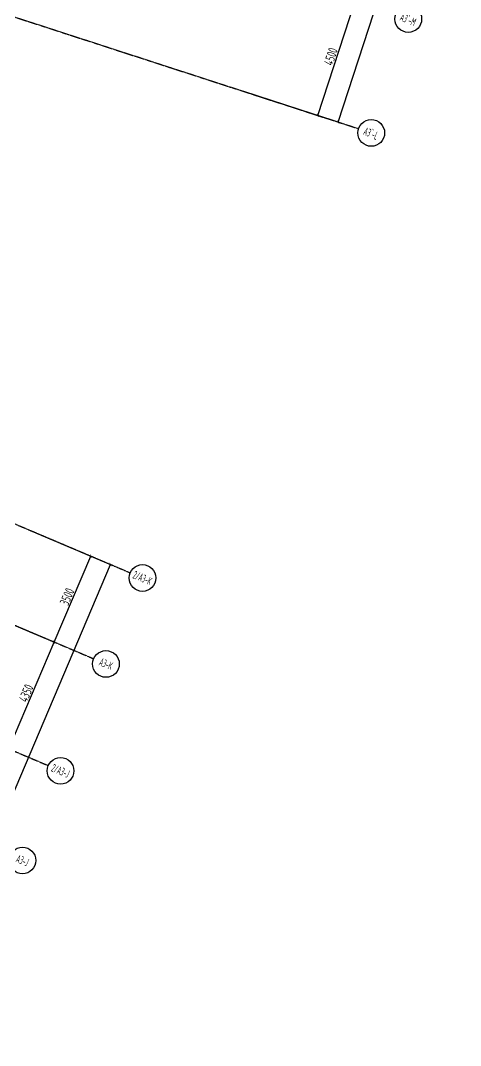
# Model space of a CAD drawing. Extents: x 11778731 to 12007717, y -6694179 to -6363962.
# Drawn here: x 11989446 to 12005920, y -6451864 to -6413451 of the extents above; entities that cross this region are included whole.
import ezdxf
from ezdxf.enums import TextEntityAlignment as Align

# ---------------------------------------------------------------- set-up
doc = ezdxf.new("R2010")
doc.units = 0
doc.header["$LTSCALE"] = 10
doc.header["$MEASUREMENT"] = 0
doc.linetypes.add('A3-RG-axis-100$0$CENTER', pattern=[2, 1.25, -0.25, 0.25, -0.25])
for name, color, linetype in [('A3-RG-axis-100$0$A-DIMS-100', 1, 'Continuous'), ('A3-RG-axis-100$0$A-GRID', 1, 'A3-RG-axis-100$0$CENTER'), ('A3-RG-axis-100$0$A-SYMB', 4, 'Continuous')]:
    doc.layers.add(name, color=color, linetype=linetype)
doc.styles.add('A3-RG-axis-100$0$$0$XD2008', font='xd-hzs.shx', dxfattribs={"width": 0.7, "bigfont": 'xd-hztxt.shx'})
doc.styles.add('A3-RG-axis-100$0$XD2008', font='xd-hzs.shx', dxfattribs={"width": 0.7, "bigfont": 'xd-hztxt.shx'})
doc.dimstyles.new('A3-RG-axis-100$0$XD100$0', dxfattribs={"dimscale": 100, "dimtxt": 3.5, "dimasz": 1, "dimexe": 1, "dimexo": 2, "dimgap": 0.5, "dimtad": 1, "dimdec": 0, "dimdsep": 46, "dimtxsty": 'A3-RG-axis-100$0$XD2008', "dimblk1": 'A3-RG-axis-100$0$_ARCHTICK', "dimblk2": 'A3-RG-axis-100$0$_ARCHTICK', "dimsah": 1, "dimcen": 2.5, "dimclrt": 4, "dimaunit": 1, "dimadec": 0, "dimazin": 0, "dimtfac": 1, "dimtdec": 0, "dimtix": 1, "dimtmove": 0, "dimatfit": 3, "dimfxl": 0, "dimtolj": 1, "dimtzin": 0, "dimarcsym": 0})

# ---------------------------------------------------------------- blocks, each defined once
blk = doc.blocks.new('A3-RG-axis-100$0$$0$ECADI-TAG-GRID')
at = {"color": 13}
blk.add_circle((0, 0), 5, dxfattribs=at)
at = {"style": 'A3-RG-axis-100$0$$0$XD2008', "width": 0.7}
blk.add_attdef('GRID', text='', height=5, dxfattribs=at).set_placement((0, 0), align=Align.MIDDLE)
blk = doc.blocks.new('A3-RG-axis-100$0$_ARCHTICK')
at = {"color": 0, "linetype": 'ByBlock', "const_width": 0.15}
blk.add_lwpolyline([(-0.5, -0.5), (0.5, 0.5)], dxfattribs=at)
blk = doc.blocks.new('*D309')
at = {"layer": 'A3-RG-axis-100$0$A-DIMS-100', "color": 0, "lineweight": -2}
for p, q in [((11988882, -6435969), (11990804, -6436784)), ((11989012, -6440749), (11990712, -6436745)), ((11986821, -6439819), (11989104, -6440788))]:
    blk.add_line(p, q, dxfattribs=at)
at = {"layer": 'A3-RG-axis-100$0$A-DIMS-100', "color": 0, "lineweight": -2, "xscale": 100, "yscale": 100, "zscale": 100}
for p, rotation in [((11990712, -6436745), 66.99999999988144), ((11989012, -6440749), 246.9999999998815)]:
    blk.add_blockref('A3-RG-axis-100$0$_ARCHTICK', p, dxfattribs=dict(at, rotation=rotation))
at = {"layer": 'A3-RG-axis-100$0$A-DIMS-100', "color": 4, "insert": (11989655, -6438659), "char_height": 350, "attachment_point": 5, "rotation": 67, "style": 'A3-RG-axis-100$0$XD2008'}
blk.add_mtext('\\A1;4350', dxfattribs=at)
blk = doc.blocks.new('*D310')
at = {"layer": 'A3-RG-axis-100$0$A-DIMS-100', "color": 0, "lineweight": -2}
for p, q in [((11989931, -6432611), (11992172, -6433562)), ((11990712, -6436745), (11992079, -6433523)), ((11988721, -6435900), (11990804, -6436784))]:
    blk.add_line(p, q, dxfattribs=at)
at = {"layer": 'A3-RG-axis-100$0$A-DIMS-100', "color": 0, "lineweight": -2, "xscale": 100, "yscale": 100, "zscale": 100}
for p, rotation in [((11992079, -6433523), 66.99999999988144), ((11990712, -6436745), 246.9999999998815)]:
    blk.add_blockref('A3-RG-axis-100$0$_ARCHTICK', p, dxfattribs=dict(at, rotation=rotation))
at = {"layer": 'A3-RG-axis-100$0$A-DIMS-100', "color": 4, "insert": (11991189, -6435046), "char_height": 350, "attachment_point": 5, "rotation": 67, "style": 'A3-RG-axis-100$0$XD2008'}
blk.add_mtext('\\A1;3500', dxfattribs=at)
blk = doc.blocks.new('*D311')
at = {"layer": 'A3-RG-axis-100$0$A-DIMS-100', "color": 0, "lineweight": -2}
for p, q in [((11989787, -6432550), (11992908, -6433875)), ((11967770, -6492840), (11992816, -6433836)), ((11964387, -6491404), (11967862, -6492879))]:
    blk.add_line(p, q, dxfattribs=at)
at = {"layer": 'A3-RG-axis-100$0$A-DIMS-100', "color": 0, "lineweight": -2, "xscale": 100, "yscale": 100, "zscale": 100}
for p, rotation in [((11992816, -6433836), 66.99999999988144), ((11967770, -6492840), 246.9999999998815)]:
    blk.add_blockref('A3-RG-axis-100$0$_ARCHTICK', p, dxfattribs=dict(at, rotation=rotation))
at = {"layer": 'A3-RG-axis-100$0$A-DIMS-100', "color": 4, "insert": (11980086, -6463250), "char_height": 350, "attachment_point": 5, "rotation": 67, "style": 'A3-RG-axis-100$0$XD2008'}
blk.add_mtext('\\A1;64100', dxfattribs=at)
blk = doc.blocks.new('*D313')
at = {"layer": 'A3-RG-axis-100$0$A-DIMS-100', "color": 0, "lineweight": -2}
for p, q in [((11999854, -6412043), (12002069, -6412762)), ((12000583, -6417011), (12001974, -6412731)), ((11998463, -6416322), (12000678, -6417042))]:
    blk.add_line(p, q, dxfattribs=at)
at = {"layer": 'A3-RG-axis-100$0$A-DIMS-100', "color": 0, "lineweight": -2, "xscale": 100, "yscale": 100, "zscale": 100}
for p, rotation in [((12001974, -6412731), 71.99999999988464), ((12000583, -6417011), 251.9999999998846)]:
    blk.add_blockref('A3-RG-axis-100$0$_ARCHTICK', p, dxfattribs=dict(at, rotation=rotation))
at = {"layer": 'A3-RG-axis-100$0$A-DIMS-100', "color": 4, "insert": (12001065, -6414802), "char_height": 350, "attachment_point": 5, "rotation": 72, "style": 'A3-RG-axis-100$0$XD2008'}
blk.add_mtext('\\A1;4500', dxfattribs=at)
blk = doc.blocks.new('*D284')
at = {"layer": 'A3-RG-axis-100$0$A-DIMS-100', "color": 0, "lineweight": -2}
for p, q in [((12002945, -6402532), (12005920, -6403499)), ((12001344, -6417258), (12005825, -6403468)), ((11997789, -6416103), (12001439, -6417289))]:
    blk.add_line(p, q, dxfattribs=at)
at = {"layer": 'A3-RG-axis-100$0$A-DIMS-100', "color": 0, "lineweight": -2, "xscale": 100, "yscale": 100, "zscale": 100}
for p, rotation in [((12005825, -6403468), 71.99999999988464), ((12001344, -6417258), 251.9999999998846)]:
    blk.add_blockref('A3-RG-axis-100$0$_ARCHTICK', p, dxfattribs=dict(at, rotation=rotation))
at = {"layer": 'A3-RG-axis-100$0$A-DIMS-100', "color": 4, "insert": (12003370, -6410294), "char_height": 350, "attachment_point": 5, "rotation": 72, "style": 'A3-RG-axis-100$0$XD2008'}
blk.add_mtext('\\A1;14500', dxfattribs=at)
blk = doc.blocks.new('A3-RG-axis-100')
at = {"layer": 'A3-RG-axis-100$0$A-GRID'}
for p, q in [((11907916.9, -6386902.1), (12002104.9, -6417505.7)), ((11907163.4, -6401280.8), (11992184.7, -6437370.3)), ((11972482, -6425204.7), (11993552.3, -6434148.5)), ((11972636.5, -6433798.2), (11990485, -6441374.5))]:
    blk.add_line(p, q, dxfattribs=at)
at = {"layer": 'A3-RG-axis-100$0$A-SYMB'}
ref = blk.add_blockref('A3-RG-axis-100$0$$0$ECADI-TAG-GRID', (12003965.7, -6413396), dxfattribs=dict(at, xscale=100, yscale=100, zscale=100, rotation=337))
ref.add_attrib('GRID', 'A3`-M', dxfattribs={"layer": '0', "height": 300, "rotation": 337, "style": 'A3-RG-axis-100$0$$0$XD2008', "width": 0.5}).set_placement((12003965.7, -6413396), align=Align.MIDDLE)
ref = blk.add_blockref('A3-RG-axis-100$0$$0$ECADI-TAG-GRID', (12002578.8, -6417665), dxfattribs=dict(at, xscale=100, yscale=100, zscale=100, rotation=337))
ref.add_attrib('GRID', 'A3`-L', dxfattribs={"layer": '0', "height": 300, "rotation": 337, "style": 'A3-RG-axis-100$0$$0$XD2008', "width": 0.5}).set_placement((12002578.8, -6417665), align=Align.MIDDLE)
ref = blk.add_blockref('A3-RG-axis-100$0$$0$ECADI-TAG-GRID', (11994012.5, -6434343.9), dxfattribs=dict(at, xscale=100, yscale=100, zscale=100, rotation=337))
ref.add_attrib('GRID', '2/A3-K', dxfattribs={"layer": '0', "height": 300, "rotation": 337, "style": 'A3-RG-axis-100$0$$0$XD2008', "width": 0.5}).set_placement((11994012.5, -6434343.9), align=Align.MIDDLE)
ref = blk.add_blockref('A3-RG-axis-100$0$$0$ECADI-TAG-GRID', (11992645, -6437565.6), dxfattribs=dict(at, xscale=100, yscale=100, zscale=100, rotation=337))
ref.add_attrib('GRID', 'A3-K', dxfattribs={"layer": '0', "height": 300, "rotation": 337, "style": 'A3-RG-axis-100$0$$0$XD2008', "width": 0.5}).set_placement((11992645, -6437565.6), align=Align.MIDDLE)
ref = blk.add_blockref('A3-RG-axis-100$0$$0$ECADI-TAG-GRID', (11990945.3, -6441569.8), dxfattribs=dict(at, xscale=100, yscale=100, zscale=100, rotation=337))
ref.add_attrib('GRID', '2/A3-J', dxfattribs={"layer": '0', "height": 300, "rotation": 337, "style": 'A3-RG-axis-100$0$$0$XD2008', "width": 0.5}).set_placement((11990945.3, -6441569.8), align=Align.MIDDLE)
ref = blk.add_blockref('A3-RG-axis-100$0$$0$ECADI-TAG-GRID', (11989519.1, -6444929.7), dxfattribs=dict(at, xscale=100, yscale=100, zscale=100, rotation=337))
ref.add_attrib('GRID', 'A3-J', dxfattribs={"layer": '0', "height": 300, "rotation": 337, "style": 'A3-RG-axis-100$0$$0$XD2008', "width": 0.5}).set_placement((11989519.1, -6444929.7), align=Align.MIDDLE)
at = {"layer": 'A3-RG-axis-100$0$A-DIMS-100'}
for base, p1, p2, angle, picture, middle in [((12005824.8, -6403468.1), (11997598.8, -6416041.6), (12002754.7, -6402470.6), 72, '*D284', (12003370.5, -6410293.8)), ((12001973.8, -6412731.5), (11998272.8, -6416260.5), (11999663.4, -6411980.8), 72, '*D313', (12001064.5, -6414801.8)), ((11992815.9, -6433835.9), (11964203.3, -6491326.2), (11989603.3, -6432472.3), 67, '*D311', (11980085.9, -6463250.1)), ((11992079.5, -6433523.3), (11988536.5, -6435821.7), (11989746.9, -6432533.2), 67, '*D310', (11991188.6, -6435046.3)), ((11990711.9, -6436745.1), (11986636.4, -6439740.8), (11988698.4, -6435890.4), 67, '*D309', (11989655, -6438659.3))]:
    dim = blk.add_linear_dim(base=base, p1=p1, p2=p2, angle=angle, dimstyle='A3-RG-axis-100$0$XD100$0', override={"dimasz": 1}, dxfattribs=at)
    dim.commit()
    dim.dimension.update_dxf_attribs({"geometry": picture, "text_midpoint": middle})

msp = doc.modelspace()

# ---------------------------------------------------------------- block references
msp.add_blockref('A3-RG-axis-100', (0, 0))

doc.saveas('drawing.dxf')
